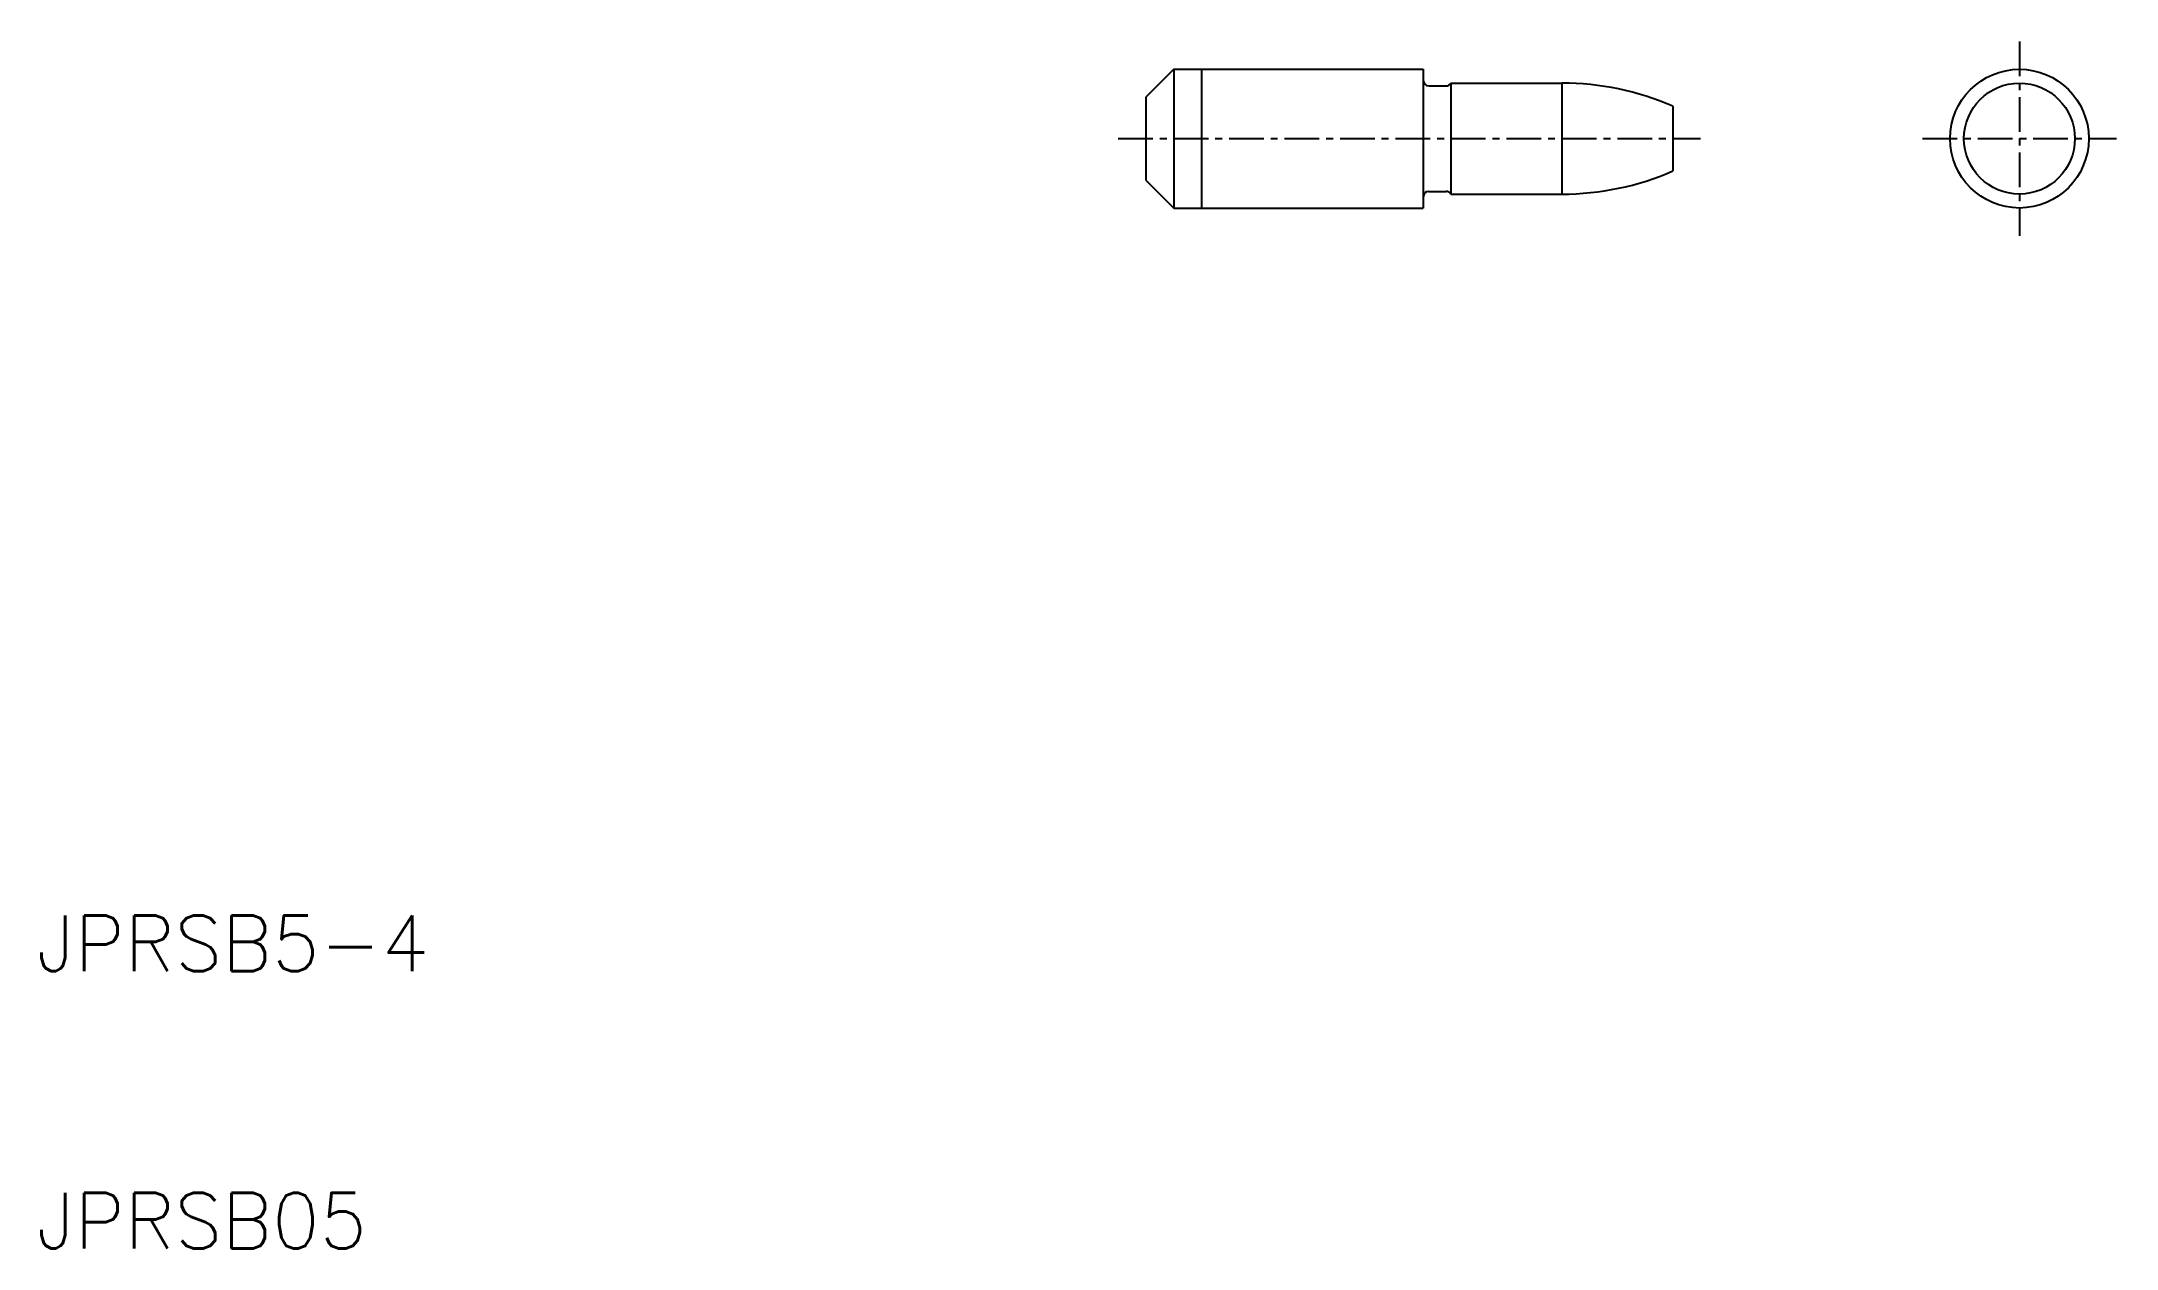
# Model space of a CAD drawing. Extents: x 10.2 to 85, y 10 to 53.5.
import ezdxf

# ---------------------------------------------------------------- set-up
doc = ezdxf.new("R2010")
doc.units = 0
doc.linetypes.add('CENTER', pattern=[2, 1.25, -0.25, 0.25, -0.25])
doc.layers.get('0').update_dxf_attribs({"linetype": 'CONTINUOUS'})
doc.layers.add('CENTER', color=1, linetype='CENTER')
doc.styles.get("Standard").update_dxf_attribs({"font": 'txt.shx'})

msp = doc.modelspace()

# ---------------------------------------------------------------- linework, layer by layer
at = {"color": 7, "linetype": 'CONTINUOUS'}
for p, q in [((51, 52.5), (50, 51.5)), ((51, 52.5), (60, 52.5)), ((51, 52.5), (51, 47.5)), ((52, 52.5), (52, 47.5)), ((60, 52.5), (60, 47.5)), ((60.2, 51.9), (60.827, 51.9)), ((61, 52), (65, 52)), ((61, 52), (61, 48)), ((65, 52), (65, 48)), ((50, 51.5), (50, 48.5)), ((69, 51.165), (69, 48.835)), ((50, 48.5), (51, 47.5)), ((60.2, 48.1), (60.827, 48.1)), ((61, 48), (65, 48)), ((51, 47.5), (60, 47.5))]:
    msp.add_line(p, q, dxfattribs=at)
for radius in [2.5, 2]:
    msp.add_circle((81.5, 50), radius, dxfattribs=at)
for centre, radius, start, end in [((60.2, 52.1), 0.2, 180, 270), ((60.827, 52.1), 0.2, 270, 330), ((65, 42), 10, 66.42182, 90), ((65, 58), 10, 270, 293.57818), ((60.2, 47.9), 0.2, 90, 180), ((60.827, 47.9), 0.2, 30, 90)]:
    msp.add_arc(centre, radius, start, end, dxfattribs=at)
at = {"layer": 'CENTER', "color": 1, "linetype": 'CENTER'}
for p, q in [((81.5, 53.5), (81.5, 46.5)), ((49, 50), (70, 50)), ((78, 50), (85, 50))]:
    msp.add_line(p, q, dxfattribs=at)

# ---------------------------------------------------------------- texts
at = {"color": 7, "linetype": 'CONTINUOUS'}
for s, p in [('JPRSB5-4', (10, 20)), ('JPRSB05', (10, 10))]:
    msp.add_text(s, height=2, dxfattribs=at).set_placement(p)

doc.saveas('drawing.dxf')
